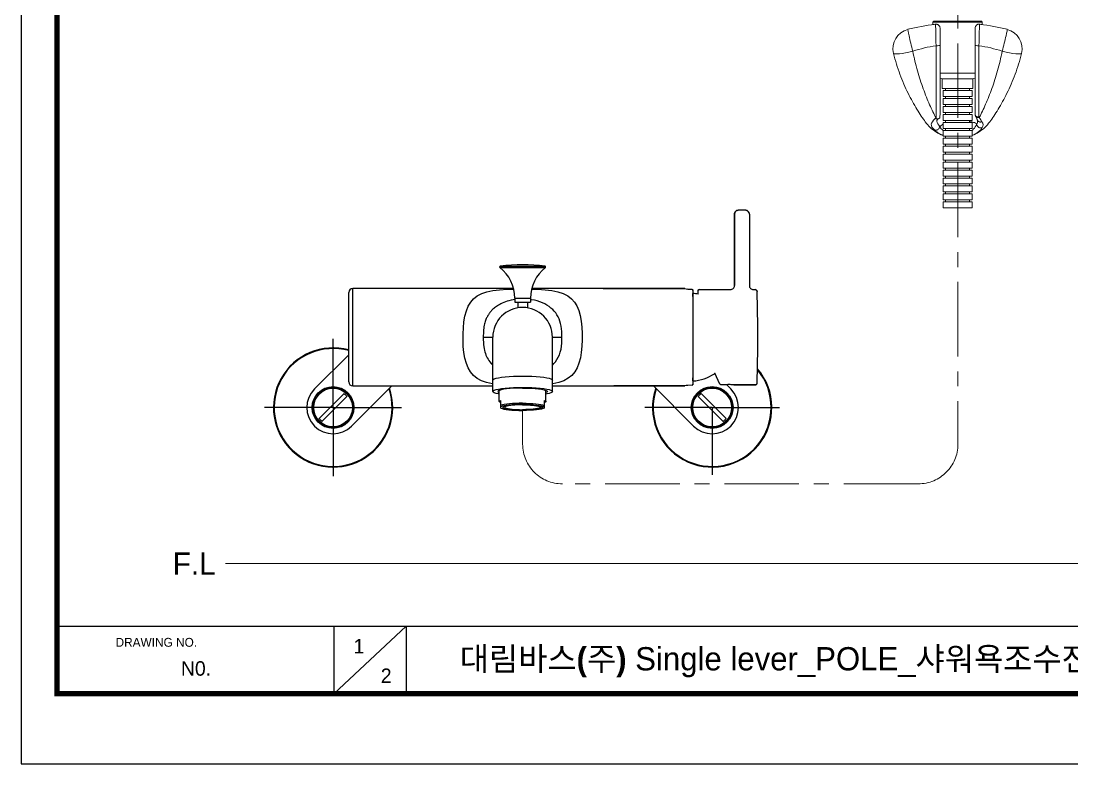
# Model space of a CAD drawing. Extents: x 0 to 1128, y 0 to 827.
# Drawn here: x 0 to 529, y 0 to 374 of the extents above; entities that cross this region are included whole.
import ezdxf

# ---------------------------------------------------------------- set-up
doc = ezdxf.new("R2010")
doc.units = 0
doc.header["$LTSCALE"] = 30
doc.header["$MEASUREMENT"] = 0
doc.linetypes.add('CENTER', pattern=[2, 1.25, -0.25, 0.25, -0.25])
doc.layers.get('0').update_dxf_attribs({"linetype": 'CONTINUOUS'})
for name, color, linetype in [('1', 7, 'CONTINUOUS'), ('DEF_LAYER_ASSEM_MEMBER', 7, 'CONTINUOUS'), ('DEF_LAYER_AXIS', 7, 'CONTINUOUS'), ('MEMBER', 7, 'CONTINUOUS')]:
    doc.layers.add(name, color=color, linetype=linetype)
doc.layers.add('치수선', color=7, linetype='CONTINUOUS', lineweight=20)
doc.styles.add('Daelim Dimension', font='')
doc.styles.get('Daelim Dimension').set_extended_font_data('나눔고딕')

msp = doc.modelspace()

# ---------------------------------------------------------------- linework, layer by layer
at = {"color": 7, "linetype": 'Continuous'}
for p, q in [((358.9, 240.74), (358.9, 276.65)), ((366.4, 276.65), (366.4, 240.74)), ((292.93, 239.24), (333.96, 239.24)), ((335.39, 238.97), (337.59, 238.78)), ((338.05, 238.28), (338.05, 236.09)), ((340.65, 237.94), (340.65, 238.24)), ((341.15, 238.74), (356.9, 238.74)), ((368.4, 238.74), (369.28, 238.74)), ((338.05, 235.24), (338.05, 236.74)), ((338.05, 234.74), (338.05, 229.74)), ((338.05, 199.74), (338.05, 194.74)), ((337.59, 190.7), (335.39, 190.5)), ((338.05, 192.74), (338.05, 194.24)), ((338.05, 193.39), (338.05, 191.19)), ((369.28, 190.74), (358.55, 190.74)), ((333.96, 190.24), (298.24, 190.24))]:
    msp.add_line(p, q, dxfattribs=at)
at = {"color": 5}
msp.add_line((18.14, 69.28), (926.74, 69.28), dxfattribs=at)
at = {"color": 5, "ltscale": 40}
for p, q in [((157.42, 69.28), (157.42, 35.27)), ((157.42, 69.28), (157.42, 35.27)), ((193.81, 69.28), (157.42, 35.27)), ((193.81, 69.28), (157.42, 35.27)), ((193.81, 69.28), (193.81, 35.27)), ((193.81, 69.28), (193.81, 35.27))]:
    msp.add_line(p, q, dxfattribs=at)
at = {"ltscale": 0.5}
msp.add_lwpolyline([(0, 0), (1128.4, 0), (1128.4, 826.8), (0, 826.8)], close=True, dxfattribs=at)
at = {"color": 5, "linetype": 'ByBlock', "lineweight": 200, "const_width": 2.6}
msp.add_lwpolyline([(18.14, 35.4), (1110.14, 35.4), (1110.14, 807.6), (18.14, 807.6)], close=True, dxfattribs=at)
at = {"color": 7, "linetype": 'Continuous'}
for centre, radius, start, end in [((362.65, 258.74), 20, 90, 95.5792), ((362.65, 258.74), 20, 84.4208, 90), ((336.05, 246.44), 7.5, 253.839, 265), ((356.9, 240.74), 2, 269.9993, 0.0001), ((368.4, 240.74), 2, 179.9999, 270.0007), ((336.68, 214.74), 22.04, 79.6481, 86.4605), ((-349.55, 214.74), 720.2, 0, 1.83263), ((-349.55, 214.74), 720.2, 358.16737, 0), ((336.68, 214.74), 22.04, 273.5395, 303.4074), ((336.05, 183.03), 7.5, 95, 106.161)]:
    msp.add_arc(centre, radius, start, end, dxfattribs=at)
for points, start_tangent, end_tangent in [([(358.9, 276.65), (358.96, 277.14), (359.13, 277.59), (359.41, 277.99), (359.79, 278.31), (360.22, 278.53), (360.7, 278.64)], (0.003594, 0.999994), (0.994907, 0.100799)), ([(364.59, 278.64), (365.07, 278.53), (365.51, 278.31), (365.88, 277.99), (366.16, 277.59), (366.34, 277.14), (366.4, 276.65)], (0.994907, -0.100799), (0.003594, -0.999994)), ([(337.59, 238.78), (337.77, 238.73), (337.91, 238.62), (338.01, 238.46), (338.05, 238.28)], (0.995083, -0.099046), (0.011942, -0.999929)), ([(340.65, 238.24), (340.68, 238.43), (340.79, 238.59), (340.95, 238.7), (341.15, 238.74)], (0.014069, 0.999901), (0.999901, 0.014069)), ([(369.28, 238.74), (369.58, 238.69), (369.85, 238.55), (370.08, 238.34), (370.22, 238.07), (370.28, 237.77)], (0.999976, -0.006961), (0.038936, -0.999242)), ([(338.05, 191.19), (338.01, 191.01), (337.91, 190.86), (337.77, 190.75), (337.59, 190.7)], (-0.011942, -0.999929), (-0.995083, -0.099046)), ([(370.28, 191.7), (370.22, 191.4), (370.08, 191.13), (369.85, 190.92), (369.58, 190.78), (369.28, 190.74)], (-0.038936, -0.999242), (-0.999976, -0.006961))]:
    msp.add_spline(points, degree=3, dxfattribs=dict(at, start_tangent=start_tangent, end_tangent=end_tangent))
msp.add_open_spline([(349.04, 196.72), (349.04, 196.68), (349.02, 196.58), (348.95, 196.44), (348.87, 196.37), (348.82, 196.34)], degree=3, knots=[0.0288437, 0.0288437, 0.0288437, 0.0288437, 0.1638787, 0.3277575, 0.4916362, 0.4916362, 0.4916362, 0.4916362], dxfattribs=at)
at = {"layer": '1', "color": 7, "linetype": 'Continuous', "lineweight": 18}
for p, q in [((459.13, 373.85), (458.66, 373.35)), ((458.66, 373.35), (458.75, 372.05)), ((458.66, 373.35), (471.13, 373.35)), ((459.13, 373.85), (471.13, 373.85)), ((471.13, 373.85), (483.13, 373.85)), ((471.13, 373.35), (483.59, 373.35)), ((483.59, 373.35), (483.13, 373.85)), ((483.5, 372.05), (483.59, 373.35)), ((462.33, 361.59), (462.33, 326.68)), ((479.93, 326.99), (479.93, 361.59)), ((463.38, 344.85), (463.38, 339.85)), ((478.88, 339.85), (478.88, 344.85)), ((463.38, 339.85), (471.13, 339.85)), ((463.83, 338.85), (463.83, 335.85)), ((463.83, 338.85), (471.13, 338.85)), ((465.13, 339.85), (465.13, 338.85)), ((471.13, 339.85), (478.88, 339.85)), ((471.13, 338.85), (478.43, 338.85)), ((477.13, 338.85), (477.13, 339.85)), ((478.43, 335.85), (478.43, 338.85)), ((463.83, 335.85), (471.13, 335.85)), ((463.83, 334.85), (463.83, 331.85)), ((463.83, 334.85), (471.13, 334.85)), ((465.13, 335.85), (465.13, 334.85)), ((471.13, 335.85), (478.43, 335.85)), ((471.13, 334.85), (478.43, 334.85)), ((477.13, 334.85), (477.13, 335.85)), ((478.43, 331.85), (478.43, 334.85)), ((463.83, 331.85), (471.13, 331.85)), ((463.83, 330.85), (463.83, 327.85)), ((463.83, 330.85), (471.13, 330.85)), ((463.83, 327.85), (471.13, 327.85)), ((465.13, 331.85), (465.13, 330.85)), ((465.13, 327.85), (465.13, 326.85)), ((471.13, 331.85), (478.43, 331.85)), ((471.13, 330.85), (478.43, 330.85)), ((471.13, 327.85), (478.43, 327.85)), ((477.13, 330.85), (477.13, 331.85)), ((477.13, 326.85), (477.13, 327.85)), ((478.43, 327.85), (478.43, 330.85)), ((463.83, 326.85), (463.83, 323.85)), ((463.83, 326.85), (471.13, 326.85)), ((463.83, 323.85), (471.13, 323.85)), ((463.83, 322.85), (463.83, 319.85)), ((463.83, 322.85), (471.13, 322.85)), ((465.13, 323.85), (465.13, 322.85)), ((471.13, 326.85), (478.43, 326.85)), ((471.13, 323.85), (478.43, 323.85)), ((471.13, 322.85), (478.43, 322.85)), ((477.13, 322.85), (477.13, 323.85)), ((478.43, 323.85), (478.43, 326.85)), ((478.43, 319.85), (478.43, 322.85)), ((463.83, 319.85), (471.13, 319.85)), ((463.83, 318.85), (463.83, 315.85)), ((463.83, 318.85), (471.13, 318.85)), ((465.13, 319.85), (465.13, 318.85)), ((471.13, 319.85), (478.43, 319.85)), ((471.13, 318.85), (478.43, 318.85)), ((477.13, 318.85), (477.13, 319.85)), ((478.43, 315.85), (478.43, 318.85)), ((463.83, 315.85), (471.13, 315.85)), ((463.83, 314.85), (463.83, 311.85)), ((463.83, 314.85), (471.13, 314.85)), ((465.13, 315.85), (465.13, 314.85)), ((471.13, 315.85), (478.43, 315.85)), ((471.13, 314.85), (478.43, 314.85)), ((477.13, 314.85), (477.13, 315.85)), ((478.43, 311.85), (478.43, 314.85)), ((463.83, 311.85), (471.13, 311.85)), ((463.83, 310.85), (463.83, 307.85)), ((463.83, 310.85), (471.13, 310.85)), ((463.83, 307.85), (471.13, 307.85)), ((463.83, 306.85), (463.83, 303.85)), ((463.83, 306.85), (471.13, 306.85)), ((465.13, 311.85), (465.13, 310.85)), ((465.13, 307.85), (465.13, 306.85)), ((471.13, 311.85), (478.43, 311.85)), ((471.13, 310.85), (478.43, 310.85)), ((471.13, 307.85), (478.43, 307.85)), ((471.13, 306.85), (478.43, 306.85)), ((477.13, 310.85), (477.13, 311.85)), ((477.13, 306.85), (477.13, 307.85)), ((478.43, 307.85), (478.43, 310.85)), ((478.43, 303.85), (478.43, 306.85)), ((463.83, 303.85), (471.13, 303.85)), ((463.83, 302.85), (463.83, 299.85)), ((463.83, 302.85), (471.13, 302.85)), ((465.13, 303.85), (465.13, 302.85)), ((471.13, 303.85), (478.43, 303.85)), ((471.13, 302.85), (478.43, 302.85)), ((477.13, 302.85), (477.13, 303.85)), ((478.43, 299.85), (478.43, 302.85)), ((463.83, 299.85), (471.13, 299.85)), ((463.83, 298.85), (463.83, 295.85)), ((463.83, 298.85), (471.13, 298.85)), ((465.13, 299.85), (465.13, 298.85)), ((471.13, 299.85), (478.43, 299.85)), ((471.13, 298.85), (478.43, 298.85)), ((477.13, 298.85), (477.13, 299.85)), ((478.43, 295.85), (478.43, 298.85)), ((463.83, 295.85), (471.13, 295.85)), ((463.83, 294.85), (463.83, 291.85)), ((463.83, 294.85), (471.13, 294.85)), ((463.83, 291.85), (471.13, 291.85)), ((463.83, 290.85), (463.83, 287.85)), ((463.83, 290.85), (471.13, 290.85)), ((465.13, 295.85), (465.13, 294.85)), ((465.13, 291.85), (465.13, 290.85)), ((471.13, 295.85), (478.43, 295.85)), ((471.13, 294.85), (478.43, 294.85)), ((471.13, 291.85), (478.43, 291.85)), ((471.13, 290.85), (478.43, 290.85)), ((477.13, 294.85), (477.13, 295.85)), ((477.13, 290.85), (477.13, 291.85)), ((478.43, 291.85), (478.43, 294.85)), ((478.43, 287.85), (478.43, 290.85)), ((463.83, 287.85), (471.13, 287.85)), ((463.83, 286.85), (463.83, 283.85)), ((463.83, 286.85), (471.13, 286.85)), ((465.13, 287.85), (465.13, 286.85)), ((471.13, 287.85), (478.43, 287.85)), ((471.13, 286.85), (478.43, 286.85)), ((477.13, 286.85), (477.13, 287.85)), ((478.43, 283.85), (478.43, 286.85)), ((463.83, 283.85), (471.13, 283.85)), ((463.83, 282.85), (463.83, 279.85)), ((463.83, 282.85), (471.13, 282.85)), ((465.13, 283.85), (465.13, 282.85)), ((471.13, 283.85), (478.43, 283.85)), ((471.13, 282.85), (478.43, 282.85)), ((477.13, 282.85), (477.13, 283.85)), ((478.43, 279.85), (478.43, 282.85)), ((463.83, 279.85), (471.13, 279.85)), ((471.13, 279.85), (478.43, 279.85))]:
    msp.add_line(p, q, dxfattribs=at)
at = {"layer": '1', "color": 7, "linetype": 'Continuous', "lineweight": 13}
for p, q in [((460.33, 325), (460.33, 361.43)), ((481.93, 361.43), (481.93, 325.6)), ((462.33, 347.65), (471.13, 347.65)), ((471.13, 347.65), (479.93, 347.65))]:
    msp.add_line(p, q, dxfattribs=at)
at = {"layer": '1', "color": 7, "linetype": 'Continuous', "lineweight": 18, "extrusion": (0, 0, -1)}
for centre, start, end in [((-448.63, 359.99), 346.0375, 75.5225), ((-493.63, 359.99), 104.4775, 193.9625)]:
    msp.add_arc(centre, 10, start, end, dxfattribs=at)
at = {"layer": '1', "color": 7, "linetype": 'Continuous', "lineweight": 18}
for centre, start, end in [((463.43, 347.85), 248.4851, 270), ((478.83, 347.85), 270, 291.5149)]:
    msp.add_arc(centre, 3, start, end, dxfattribs=at)
at = {"layer": '1', "color": 7, "linetype": 'Continuous', "lineweight": 13}
for centre, major_axis, ratio, start_param, end_param in [((448.63, 359.99), (2.5, -9.68), 0.032961, 3.141593, 4.839361), ((493.63, 359.99), (-2.5, -9.68), 0.032961, 1.443824, 3.141593), ((460.33, 361.59), (-2, 0), 0.076696, 1.570796, 3.141593), ((481.93, 361.59), (-2, 0), 0.076696, 0, 1.570796), ((448.63, 359.99), (9.7, 2.41), 0.126983, 3.141593, 4.680827), ((493.63, 359.99), (-9.7, 2.41), 0.126983, 1.602358, 3.141593), ((482.07, 326.86), (-1.83, -0.82), 0.760059, 6.274802, 7.5268)]:
    msp.add_ellipse(centre, major_axis=major_axis, ratio=ratio, start_param=start_param, end_param=end_param, dxfattribs=at)
at = {"layer": '1', "color": 7, "linetype": 'Continuous', "lineweight": 18}
for points, degree in [([(446.13, 369.68), (450.64, 370.84), (455.19, 371.68), (459.76, 372.2)], 3), ([(458.9, 372.1), (458.71, 372.08), (458.58, 372.06), (458.52, 372.05)], 3), ([(459.76, 372.2), (459.19, 372.14), (458.9, 372.11), (458.89, 372.11)], 3), ([(459.61, 372.19), (459.75, 372.2), (459.92, 372.22), (460.11, 372.24)], 3), ([(460.6, 372.19), (460.2, 372.27), (459.76, 372.19)], 2), ([(462.32, 370.42), (462.32, 370.36), (462.33, 370.3), (462.33, 370.25)], 3), ([(479.93, 370.25), (479.93, 370.3), (479.93, 370.36), (479.93, 370.42)], 3), ([(482.49, 372.19), (482.04, 372.26), (481.65, 372.19)], 2), ([(482.15, 372.24), (482.34, 372.22), (482.5, 372.2), (482.65, 372.19)], 3), ([(482.49, 372.2), (487.09, 371.68), (491.64, 370.84), (496.13, 369.68)], 3), ([(483.37, 372.11), (483.36, 372.11), (483.06, 372.14), (482.49, 372.2)], 3), ([(483.48, 372.09), (483.48, 372.09), (483.42, 372.09), (483.32, 372.11)], 3), ([(459.89, 324.77), (460.06, 324.72), (460.22, 324.68), (460.38, 324.64)], 3), ([(462.23, 325.52), (462.2, 325.4), (462.18, 325.29), (462.15, 325.17)], 3), ([(462.33, 326.68), (462.33, 326.27), (462.28, 325.88), (462.23, 325.52)], 3), ([(480.03, 326.48), (480.23, 326.05)], 1), ([(463.82, 321.91), (463.2, 321.59), (462.68, 321.19), (462.28, 320.65)], 3), ([(465.15, 315.77), (465.09, 315.79), (465.02, 315.81), (464.96, 315.83)], 3), ([(477.26, 315.82), (477.21, 315.8), (477.15, 315.78), (477.1, 315.76)], 3)]:
    msp.add_open_spline(points, degree=degree, dxfattribs=at)
for points, knots in [([(458.91, 372.1), (458.91, 372.1), (458.92, 372.1), (458.95, 372.11), (459.01, 372.11), (459.08, 372.11), (459.13, 372.11), (459.14, 372.11)], [0, 0, 0, 0, 0.117287, 0.217707, 0.437799, 0.865839, 1, 1, 1, 1]), ([(460.11, 372.24), (460.11, 372.24), (460.12, 372.24), (460.36, 372.27), (460.6, 372.25), (461.04, 372.14), (461.25, 372.04), (461.54, 371.85), (461.65, 371.76), (461.74, 371.67)], [0, 0, 0, 0, 0.007507, 0.007507, 0.408699, 0.408699, 0.781214, 0.781214, 1, 1, 1, 1]), ([(460.11, 372.19), (460.11, 372.19), (460.12, 372.19), (460.29, 372.22), (460.47, 372.22), (460.86, 372.16), (461.08, 372.09), (461.47, 371.89), (461.65, 371.76), (461.94, 371.44), (462.07, 371.25), (462.24, 370.85), (462.3, 370.64), (462.32, 370.42)], [0, 0, 0, 0, 0.004771, 0.004771, 0.168449, 0.168449, 0.381096, 0.381096, 0.589432, 0.589432, 0.794609, 0.794609, 1, 1, 1, 1]), ([(462.33, 370.25), (462.33, 370.17), (462.33, 369.16), (462.33, 365.94), (462.33, 363.75), (462.33, 361.59)], [0, 0, 0, 0, 0.5, 0.5, 1, 1, 1, 1]), ([(479.93, 370.42), (479.95, 370.64), (480.01, 370.85), (480.19, 371.25), (480.31, 371.44), (480.61, 371.76), (480.79, 371.89), (481.18, 372.09), (481.39, 372.16), (481.79, 372.22), (481.96, 372.22), (482.14, 372.19), (482.14, 372.19), (482.15, 372.19)], [0, 0, 0, 0, 0.205391, 0.205391, 0.410568, 0.410568, 0.618904, 0.618904, 0.831551, 0.831551, 0.995229, 0.995229, 1, 1, 1, 1]), ([(479.93, 361.59), (479.93, 363.75), (479.93, 365.94), (479.93, 369.16), (479.93, 370.17), (479.93, 370.25)], [0, 0, 0, 0, 0.5, 0.5, 1, 1, 1, 1]), ([(480.51, 371.67), (480.61, 371.76), (480.71, 371.85), (481, 372.04), (481.21, 372.14), (481.65, 372.25), (481.9, 372.27), (482.14, 372.24), (482.14, 372.24), (482.15, 372.24)], [0, 0, 0, 0, 0.218786, 0.218786, 0.591301, 0.591301, 0.992493, 0.992493, 1, 1, 1, 1]), ([(483.1, 372.11), (483.14, 372.12), (483.21, 372.11), (483.29, 372.11), (483.33, 372.1), (483.34, 372.1), (483.35, 372.1), (483.35, 372.1)], [0, 0, 0, 0, 0.469812, 0.772051, 0.873112, 0.946142, 1, 1, 1, 1]), ([(454.92, 323.14), (453.64, 324.91), (452.19, 327.03), (449.22, 331.89), (447.69, 334.61), (444.8, 340.49), (443.4, 343.71), (440.92, 350.41), (439.83, 353.91), (438.92, 357.58)], [0, 0, 0, 0, 0.25, 0.25, 0.5, 0.5, 0.75, 0.75, 1, 1, 1, 1]), ([(503.33, 357.58), (502.42, 353.91), (501.33, 350.41), (498.85, 343.71), (497.45, 340.49), (494.56, 334.61), (493.04, 331.89), (490.06, 327.03), (488.62, 324.91), (487.34, 323.14)], [0, 0, 0, 0, 0.25, 0.25, 0.5, 0.5, 0.75, 0.75, 1, 1, 1, 1]), ([(463.33, 344.85), (463.33, 344.85), (463.33, 344.85), (463.33, 344.85), (464.17, 344.85), (467.06, 344.85), (469.08, 344.85), (471.13, 344.85)], [0, 0, 0, 0, 0.000824, 0.000824, 0.500412, 0.500412, 1, 1, 1, 1]), ([(471.13, 344.85), (473.17, 344.85), (475.2, 344.85), (478.09, 344.85), (478.93, 344.85), (478.93, 344.85), (478.93, 344.85), (478.93, 344.85)], [0, 0, 0, 0, 0.49959, 0.49959, 0.999181, 0.999181, 1, 1, 1, 1]), ([(463.84, 316.23), (462.7, 316.68), (461.47, 317.28), (458.33, 319.31), (456.42, 321.05), (454.92, 323.14)], [0, 0, 0, 0, 0.384067, 0.384067, 1, 1, 1, 1]), ([(460.38, 324.64), (460.37, 324.75), (460.35, 324.86), (460.33, 324.98), (460.33, 324.99), (460.33, 325)], [0, 0, 0, 0, 0.900036, 0.900036, 1, 1, 1, 1]), ([(462.15, 325.17), (462.05, 325.03), (461.93, 324.9), (461.63, 324.72), (461.45, 324.65), (461.06, 324.58), (460.85, 324.57), (460.55, 324.6), (460.47, 324.62), (460.38, 324.64)], [0, 0, 0, 0, 0.290833, 0.290833, 0.580688, 0.580688, 0.885685, 0.885685, 1, 1, 1, 1]), ([(460.72, 323.69), (460.72, 323.69), (460.72, 323.7), (460.73, 323.74), (460.8, 323.94), (460.96, 324.24), (461.12, 324.48), (461.2, 324.6)], [0, 0, 0, 0, 0.070781, 0.337198, 0.585459, 0.817998, 1, 1, 1, 1]), ([(480.72, 321.88), (480.41, 322.46), (479.9, 322.69), (478.65, 323.04), (477.95, 323.16), (477.16, 323.24)], [0, 0, 0, 0, 0.533403, 0.533403, 1, 1, 1, 1]), ([(487.34, 323.14), (485.84, 321.06), (483.92, 319.31), (480.78, 317.27), (479.56, 316.68), (478.42, 316.23)], [0, 0, 0, 0, 0.616324, 0.616324, 1, 1, 1, 1]), ([(479.93, 326.99), (479.93, 326.81), (479.96, 326.64), (480.11, 326.33), (480.22, 326.18), (480.5, 325.93), (480.66, 325.83), (481.04, 325.67), (481.25, 325.62), (481.61, 325.59), (481.76, 325.59), (481.92, 325.6), (481.92, 325.6), (481.93, 325.6)], [0, 0, 0, 0, 0.212222, 0.212222, 0.424374, 0.424374, 0.637608, 0.637608, 0.852942, 0.852942, 0.994498, 0.994498, 1, 1, 1, 1]), ([(480.23, 326.09), (480.27, 326.01), (480.44, 325.6), (480.7, 325.02), (480.91, 324.48), (480.98, 324.27), (480.99, 324.22)], [0, 0, 0, 0, 0.103224, 0.524644, 0.869823, 1, 1, 1, 1]), ([(481, 324.22), (481.05, 324.05), (481.13, 323.88), (481.36, 323.57), (481.51, 323.43), (481.86, 323.21), (482.06, 323.13), (482.48, 323.04), (482.7, 323.02), (483.06, 323.05), (483.19, 323.08), (483.34, 323.12), (483.35, 323.12), (483.36, 323.13)], [0, 0, 0, 0, 0.202242, 0.202242, 0.419427, 0.419427, 0.636714, 0.636714, 0.854125, 0.854125, 0.98775, 0.98775, 1, 1, 1, 1]), ([(481.06, 324.01), (481.1, 323.94), (481.19, 323.76), (481.23, 323.59), (481.23, 323.55), (481.23, 323.54), (481.23, 323.54)], [0, 0, 0, 0, 0.197918, 0.592862, 0.998647, 1, 1, 1, 1]), ([(462.23, 320.55), (462.17, 320.35), (462.08, 320.15), (461.83, 319.78), (461.68, 319.61), (461.34, 319.31), (461.15, 319.19), (460.76, 319.01), (460.55, 318.95), (460.14, 318.9), (459.94, 318.91), (459.72, 318.96), (459.69, 318.96), (459.65, 318.98), (459.64, 318.98), (459.64, 318.98)], [0, 0, 0, 0, 0.191438, 0.191438, 0.38287, 0.38287, 0.574422, 0.574422, 0.766339, 0.766339, 0.958624, 0.958624, 0.992339, 0.992339, 1, 1, 1, 1]), ([(462.28, 320.65), (462.27, 320.63), (462.26, 320.61), (462.24, 320.57), (462.24, 320.56), (462.23, 320.55)], [0, 0, 0, 0, 0.674483, 0.674483, 1, 1, 1, 1]), ([(480.74, 321.82), (480.74, 321.83), (480.74, 321.85), (480.73, 321.87), (480.72, 321.88), (480.72, 321.88)], [0, 0, 0, 0, 0.53512, 0.53512, 1, 1, 1, 1]), ([(480.74, 321.82), (480.78, 321.61), (480.85, 321.41), (481.07, 321.03), (481.21, 320.85), (481.53, 320.55), (481.72, 320.42), (482.12, 320.22), (482.34, 320.15), (482.77, 320.09), (482.99, 320.09), (483.31, 320.14), (483.41, 320.17), (483.52, 320.21), (483.53, 320.21), (483.55, 320.22)], [0, 0, 0, 0, 0.179587, 0.179587, 0.359174, 0.359174, 0.538771, 0.538771, 0.718454, 0.718454, 0.898245, 0.898245, 0.990374, 0.990374, 1, 1, 1, 1])]:
    msp.add_open_spline(points, degree=3, knots=knots, dxfattribs=at)
at = {"layer": '1', "color": 7, "linetype": 'Continuous', "lineweight": 13}
for points in [[(460.11, 372.19), (459.98, 372.21), (459.86, 372.22), (459.76, 372.2)], [(482.49, 372.2), (482.39, 372.22), (482.27, 372.21), (482.15, 372.19)], [(460.33, 361.43), (456.39, 360.84), (452.46, 359.92), (448.63, 358.69)], [(493.63, 358.69), (489.79, 359.92), (485.89, 360.84), (481.93, 361.43)], [(480.72, 321.88), (481.06, 322.47), (481.23, 323.01), (481.23, 323.56)], [(481.93, 325.6), (481.98, 325.49), (482.02, 325.39), (482.07, 325.28)], [(482.07, 325.28), (482.58, 324.44), (483.04, 323.75), (483.36, 323.13)], [(483.36, 323.13), (484.12, 322.08), (484.25, 321.28), (483.55, 320.22)], [(462.23, 320.55), (462.66, 319.95), (463.18, 319.34), (463.86, 318.79)]]:
    msp.add_open_spline(points, degree=3, dxfattribs=at)
for points, knots in [([(460.33, 361.43), (460.26, 364.03), (460.21, 366.66), (460.13, 370.62), (460.11, 371.93), (460.11, 372.19)], [0, 0, 0, 0, 0.5, 0.5, 1, 1, 1, 1]), ([(482.15, 372.19), (482.15, 371.93), (482.12, 370.62), (482.05, 366.66), (481.99, 364.03), (481.93, 361.43)], [0, 0, 0, 0, 0.5, 0.5, 1, 1, 1, 1]), ([(448.63, 358.69), (449.31, 355.28), (450.1, 352), (451.86, 345.69), (452.85, 342.63), (454.92, 336.89), (456, 334.23), (458.18, 329.29), (459.29, 327.01), (460.33, 325)], [0, 0, 0, 0, 0.25, 0.25, 0.5, 0.5, 0.75, 0.75, 1, 1, 1, 1]), ([(482.07, 325.28), (483.1, 327.28), (484.2, 329.56), (486.35, 334.47), (487.41, 337.11), (489.46, 342.8), (490.43, 345.83), (492.17, 352.08), (492.95, 355.32), (493.63, 358.69)], [0, 0, 0, 0, 0.25, 0.25, 0.5, 0.5, 0.75, 0.75, 1, 1, 1, 1]), ([(459.64, 318.98), (458.41, 320.06), (457.8, 321.04), (457.99, 322.74), (458.78, 323.55), (459.89, 324.77)], [0, 0, 0, 0, 0.5, 0.5, 1, 1, 1, 1]), ([(460.73, 323.7), (460.72, 323.62), (460.73, 323.54), (460.82, 322.59), (461.37, 321.65), (462.28, 320.65)], [0, 0, 0, 0, 0.082026, 0.082026, 1, 1, 1, 1]), ([(463.81, 316.37), (463.14, 316.58), (462.53, 316.86), (461, 317.73), (460.23, 318.36), (459.64, 318.98)], [0, 0, 0, 0, 0.358827, 0.358827, 1, 1, 1, 1]), ([(483.55, 320.22), (483.13, 319.44), (482.33, 318.57), (480.44, 317.23), (479.52, 316.71), (478.43, 316.37)], [0, 0, 0, 0, 0.597437, 0.597437, 1, 1, 1, 1]), ([(478.45, 318.83), (478.67, 319.01), (478.86, 319.2), (479.83, 320.18), (480.4, 321.02), (480.74, 321.82)], [0, 0, 0, 0, 0.191134, 0.191134, 1, 1, 1, 1])]:
    msp.add_open_spline(points, degree=3, knots=knots, dxfattribs=at)
at = {"layer": 'DEF_LAYER_ASSEM_MEMBER', "color": 7, "linetype": 'Continuous'}
for p, q in [((358.9, 276.65), (358.9, 240.74)), ((366.4, 276.65), (366.4, 240.74)), ((247.66, 239.24), (166.85, 239.24)), ((333.96, 239.24), (257.03, 239.24)), ((337.59, 238.78), (335.39, 238.97)), ((338.05, 238.28), (338.05, 191.19)), ((340.65, 236.35), (340.65, 238.24)), ((341.15, 238.74), (356.9, 238.74)), ((368.4, 238.74), (369.28, 238.74)), ((164.85, 192.24), (164.85, 237.24)), ((248.35, 234.33), (248.35, 232.44)), ((256.35, 234.33), (256.35, 232.44)), ((248.35, 232.44), (256.34, 232.44)), ((237.35, 187.44), (237.35, 214.74)), ((267.35, 187.44), (267.35, 214.74)), ((164.85, 205.9), (147.66, 188.71)), ((351.62, 191.2), (349.04, 196.73)), ((337.59, 190.7), (335.39, 190.5)), ((352.08, 190.91), (355.65, 190.91)), ((354.84, 190.91), (357.03, 188.71)), ((358.55, 190.74), (358.44, 190.75)), ((358.55, 190.74), (369.28, 190.74)), ((150, 173.8), (162.57, 186.37)), ((186.51, 190.24), (166.32, 170.05)), ((166.85, 190.24), (237.35, 190.24)), ((240.6, 182.39), (240.6, 188.02)), ((264.1, 182.39), (264.1, 188.02)), ((267.35, 190.24), (333.96, 190.24)), ((318.18, 190.24), (338.37, 170.05)), ((354.69, 173.8), (342.12, 186.37)), ((151.41, 172.39), (163.98, 184.96)), ((241.4, 179.06), (241.4, 182.97)), ((243.35, 179.51), (243.35, 180.01)), ((261.35, 179.51), (261.35, 180.01)), ((263.3, 179.06), (263.3, 182.97)), ((353.28, 172.39), (340.71, 184.96))]:
    msp.add_line(p, q, dxfattribs=at)
at = {"layer": 'DEF_LAYER_ASSEM_MEMBER', "color": 9, "linetype": 'Continuous'}
for p, q in [((240.9, 249.9), (263.79, 249.9)), ((241.04, 250.43), (263.65, 250.43)), ((166.85, 190.24), (166.85, 239.24)), ((248.35, 234.33), (256.35, 234.33)), ((232.54, 214.74), (233.12, 214.74)), ((267.35, 214.74), (268.9, 214.74)), ((270.26, 214.74), (272.15, 214.74))]:
    msp.add_line(p, q, dxfattribs=at)
at = {"layer": 'DEF_LAYER_ASSEM_MEMBER', "color": 1, "linetype": 'CENTER', "lineweight": 5}
for p, q in [((252.35, 177.87), (252.35, 160.98)), ((451.35, 140.98), (272.35, 140.98))]:
    msp.add_line(p, q, dxfattribs=at)
at = {"layer": 'DEF_LAYER_ASSEM_MEMBER', "color": 9, "linetype": 'Continuous'}
for points in [[(237.35, 191.29), (237.14, 191.31), (234.16, 191.97), (231.59, 192.87), (229.42, 194.05), (227.61, 195.51), (226.14, 197.25), (224.96, 199.26), (224.03, 201.59), (223.32, 204.21), (222.83, 207.06), (222.51, 210.09), (222.36, 213.23), (222.37, 216.39), (222.52, 219.52), (222.84, 222.54), (223.35, 225.38), (224.07, 227.99), (225.01, 230.31), (226.21, 232.32), (227.7, 234.05), (229.55, 235.5), (231.77, 236.67), (234.38, 237.56), (237.39, 238.2), (240.79, 238.62), (244.5, 238.86), (247.73, 238.96)], [(256.96, 238.96), (260.03, 238.87), (263.68, 238.64), (267.04, 238.24), (270.09, 237.62), (272.79, 236.73), (275.08, 235.55), (276.92, 234.11), (278.39, 232.45)], [(248.35, 233.73), (247.63, 233.61), (246.54, 233.4), (245.48, 233.14), (244.57, 232.87), (243.69, 232.58), (242.88, 232.27), (242.1, 231.94), (241.44, 231.62), (240.8, 231.28), (240.23, 230.96), (239.67, 230.62), (239.16, 230.27), (238.66, 229.91), (238.23, 229.57), (237.8, 229.21), (237.43, 228.87), (237.07, 228.52), (236.75, 228.19), (236.44, 227.85), (236.14, 227.49), (235.85, 227.12), (235.67, 226.88), (235.49, 226.64), (235.31, 226.37), (235.13, 226.09), (234.87, 225.66), (234.62, 225.21), (234.43, 224.84), (234.25, 224.47), (234.07, 224.09), (233.91, 223.71), (233.71, 223.18), (233.53, 222.64), (233.35, 222.05), (233.19, 221.45), (233.03, 220.75), (232.9, 220.05), (232.78, 219.27), (232.7, 218.49), (232.62, 217.57), (232.58, 216.66), (232.55, 215.69), (232.54, 214.74)], [(272.15, 214.74), (272.13, 216.17), (272.06, 217.65), (271.94, 219), (271.73, 220.38), (271.45, 221.64), (271.08, 222.89), (270.66, 223.99), (270.15, 225.06), (269.61, 226.02), (268.98, 226.94), (268.27, 227.82), (267.49, 228.66), (266.61, 229.45), (265.66, 230.18), (264.59, 230.88), (263.46, 231.52), (262.28, 232.07), (261.04, 232.56), (259.71, 233), (258.33, 233.36), (256.89, 233.64), (256.35, 233.72)], [(278.39, 232.45), (279.59, 230.48), (280.58, 228.13), (281.28, 225.65), (281.8, 222.84), (282.14, 219.85), (282.32, 216.66), (282.33, 213.36), (282.19, 210.18), (281.87, 207.11), (281.39, 204.31), (280.7, 201.72), (279.76, 199.32), (278.56, 197.27), (277.11, 195.54), (275.31, 194.08), (273.11, 192.88), (270.49, 191.96), (267.51, 191.31), (267.35, 191.29)], [(232.54, 214.74), (232.56, 213.49), (232.6, 212.22), (232.68, 211.12), (232.81, 209.99), (232.97, 209.06), (233.16, 208.14), (233.38, 207.32), (233.64, 206.51), (233.9, 205.79), (234.2, 205.09), (234.56, 204.36), (234.96, 203.66), (235.4, 202.97), (235.87, 202.31), (236.48, 201.58), (237.13, 200.89), (237.35, 200.69)], [(233.12, 214.74), (233.93, 214.74), (237.35, 214.74)], [(267.35, 200.69), (268.1, 201.46), (268.91, 202.44), (269.63, 203.49), (270.27, 204.63), (270.81, 205.84), (271.29, 207.24), (271.65, 208.68), (271.9, 210.19), (272.05, 211.69), (272.13, 213.23), (272.15, 214.74)], [(268.9, 214.74), (269.24, 214.74), (270.26, 214.74)], [(237.35, 193.16), (237.53, 193.49), (238.08, 193.8), (238.98, 194.1), (240.21, 194.37), (241.74, 194.62), (243.53, 194.83), (245.54, 195), (247.71, 195.12), (250, 195.2), (252.35, 195.22)], [(252.35, 195.22), (254.69, 195.2), (256.98, 195.12), (259.16, 195), (261.16, 194.83), (262.95, 194.62), (264.48, 194.37), (265.71, 194.1), (266.61, 193.8), (267.16, 193.49), (267.35, 193.16)]]:
    msp.add_lwpolyline(points, dxfattribs=at)
at = {"layer": 'DEF_LAYER_ASSEM_MEMBER', "color": 7, "linetype": 'Continuous'}
for points in [[(351.62, 191.2), (351.7, 191.08), (351.81, 190.99), (351.94, 190.93), (352.08, 190.91)], [(358.44, 190.75), (358.3, 190.76), (358.12, 190.78), (357.89, 190.81), (357.6, 190.83), (357.25, 190.86), (356.82, 190.88), (356.28, 190.9), (355.65, 190.91)], [(162.57, 186.37), (162.81, 186.15), (163.06, 185.92), (163.3, 185.69)], [(163.3, 185.69), (163.53, 185.45), (163.76, 185.2), (163.98, 184.96)], [(237.35, 187.44), (237.53, 187.76), (238.08, 188.07), (238.98, 188.37), (240.21, 188.65), (241.74, 188.89), (243.53, 189.1), (245.54, 189.27), (247.71, 189.39), (250, 189.47), (252.35, 189.5)], [(240.6, 186.17), (240.21, 186.23), (238.98, 186.5), (238.08, 186.8), (237.53, 187.12), (237.35, 187.44)], [(252.35, 189.15), (250.17, 189.13), (248.07, 189.05), (246.1, 188.92), (244.31, 188.75), (242.77, 188.54), (241.52, 188.3), (240.6, 188.02), (240.04, 187.74), (239.85, 187.44)], [(239.85, 187.44), (240.04, 187.14), (240.6, 186.85)], [(240.6, 187.83), (240.6, 187.85), (240.6, 187.87), (240.6, 187.88), (240.6, 187.9), (240.61, 187.91), (240.62, 187.93), (240.62, 187.95), (240.63, 187.96), (240.64, 187.98), (240.65, 187.99), (240.66, 188.01), (240.68, 188.03), (240.69, 188.04), (240.71, 188.06)], [(252.35, 189.5), (254.69, 189.47), (256.98, 189.39), (259.16, 189.27), (261.16, 189.1), (262.95, 188.89), (264.48, 188.65), (265.71, 188.37), (266.61, 188.07), (267.16, 187.76), (267.35, 187.44)], [(252.35, 189.15), (254.52, 189.13), (256.62, 189.05), (258.6, 188.92), (260.38, 188.75), (261.92, 188.54), (263.17, 188.3), (264.09, 188.02), (264.66, 187.74), (264.85, 187.44)], [(263.98, 188.06), (264, 188.04), (264.01, 188.03), (264.03, 188.01), (264.04, 187.99), (264.05, 187.98), (264.06, 187.96), (264.07, 187.95), (264.07, 187.93), (264.08, 187.91), (264.09, 187.9), (264.09, 187.88), (264.09, 187.87), (264.09, 187.85), (264.1, 187.83)], [(267.35, 187.44), (267.16, 187.12), (266.61, 186.8), (265.71, 186.5), (264.48, 186.23), (264.1, 186.17)], [(264.85, 187.44), (264.66, 187.14), (264.1, 186.85)], [(340.71, 184.96), (340.93, 185.2), (341.16, 185.45), (341.4, 185.69)], [(341.4, 185.69), (341.63, 185.92), (341.88, 186.15), (342.12, 186.37)], [(240.6, 182.39), (240.69, 182.59), (240.95, 182.78), (241.4, 182.97)], [(241.4, 181.8), (240.95, 181.99), (240.69, 182.19), (240.6, 182.39)], [(252.35, 181.52), (250.59, 181.5), (248.87, 181.45), (247.24, 181.36), (245.71, 181.24), (244.34, 181.09), (243.14, 180.91), (242.15, 180.71), (241.4, 180.49)], [(252.35, 180.96), (250.47, 180.94), (248.65, 180.87), (246.93, 180.77), (245.36, 180.62), (243.99, 180.45), (242.85, 180.24), (241.98, 180.01), (241.4, 179.77)], [(252.35, 180.79), (251.14, 180.78), (249.95, 180.75), (248.8, 180.7), (247.7, 180.63), (246.66, 180.54), (245.71, 180.44), (244.86, 180.32), (244.12, 180.19), (243.49, 180.05), (243, 179.9), (242.64, 179.74), (242.42, 179.58), (242.35, 179.41)], [(252.35, 180.75), (251.54, 180.74), (250.74, 180.73), (249.95, 180.7), (249.18, 180.67), (248.44, 180.63), (247.73, 180.57), (247.06, 180.51), (246.42, 180.44), (245.84, 180.37), (245.31, 180.28), (244.83, 180.19), (244.42, 180.1), (244.07, 180), (243.79, 179.9), (243.57, 179.79), (243.43, 179.68), (243.35, 179.57), (243.35, 179.51)], [(252.35, 181.52), (254.1, 181.5), (255.82, 181.45), (257.45, 181.36), (258.98, 181.24), (260.35, 181.09), (261.55, 180.91), (262.54, 180.71), (263.3, 180.49)], [(252.35, 180.96), (254.22, 180.94), (256.04, 180.87), (257.76, 180.77), (259.33, 180.62), (260.7, 180.45), (261.84, 180.24), (262.71, 180.01), (263.3, 179.77)], [(252.35, 180.79), (253.55, 180.78), (254.74, 180.75), (255.89, 180.7), (256.99, 180.63), (258.03, 180.54), (258.98, 180.44), (259.83, 180.32), (260.58, 180.19), (261.2, 180.05), (261.7, 179.9), (262.05, 179.74), (262.27, 179.58), (262.35, 179.41)], [(252.35, 180.75), (253.15, 180.74), (253.95, 180.73), (254.74, 180.7), (255.51, 180.67), (256.25, 180.63), (256.96, 180.57), (257.64, 180.51), (258.27, 180.44), (258.85, 180.37), (259.38, 180.28), (259.86, 180.19), (260.27, 180.1), (260.62, 180), (260.9, 179.9), (261.12, 179.79), (261.26, 179.68), (261.34, 179.57), (261.35, 179.51)], [(263.3, 182.97), (263.74, 182.78), (264.01, 182.59), (264.1, 182.39)], [(264.1, 182.39), (264.01, 182.19), (263.74, 181.99), (263.3, 181.8)], [(241.4, 179.06), (241.98, 178.82), (242.85, 178.59), (243.99, 178.38), (245.36, 178.21), (246.93, 178.06), (248.65, 177.96), (250.47, 177.89), (252.35, 177.87)], [(242.35, 179.41), (242.42, 179.25), (242.64, 179.09), (243, 178.93), (243.49, 178.78), (244.12, 178.64), (244.86, 178.51), (245.71, 178.39), (246.66, 178.29), (247.7, 178.2), (248.8, 178.13), (249.95, 178.08), (251.14, 178.05), (252.35, 178.04)], [(243.35, 179.51), (243.35, 179.46), (243.43, 179.35), (243.57, 179.24), (243.79, 179.13), (244.07, 179.03), (244.42, 178.93), (244.83, 178.83), (245.31, 178.74), (245.84, 178.66), (246.42, 178.58), (247.06, 178.52), (247.73, 178.45), (248.44, 178.4), (249.18, 178.36), (249.95, 178.32), (250.74, 178.3), (251.54, 178.28), (252.35, 178.28)], [(261.35, 179.51), (261.34, 179.46), (261.26, 179.35), (261.12, 179.24), (260.9, 179.13), (260.62, 179.03), (260.27, 178.93), (259.86, 178.83), (259.38, 178.74), (258.85, 178.66), (258.27, 178.58), (257.64, 178.52), (256.96, 178.45), (256.25, 178.4), (255.51, 178.36), (254.74, 178.32), (253.95, 178.3), (253.15, 178.28), (252.35, 178.28)], [(262.35, 179.41), (262.27, 179.25), (262.05, 179.09), (261.7, 178.93), (261.2, 178.78), (260.58, 178.64), (259.83, 178.51), (258.98, 178.39), (258.03, 178.29), (256.99, 178.2), (255.89, 178.13), (254.74, 178.08), (253.55, 178.05), (252.35, 178.04)], [(263.3, 179.06), (262.71, 178.82), (261.84, 178.59), (260.7, 178.38), (259.33, 178.21), (257.76, 178.06), (256.04, 177.96), (254.22, 177.89), (252.35, 177.87)], [(150.68, 173.08), (150.45, 173.31), (150.22, 173.56), (150, 173.8)], [(151.41, 172.39), (151.17, 172.61), (150.92, 172.84), (150.68, 173.08)], [(354.01, 173.08), (353.77, 172.84), (353.52, 172.61), (353.28, 172.39)], [(354.69, 173.8), (354.47, 173.56), (354.24, 173.31), (354.01, 173.08)]]:
    msp.add_lwpolyline(points, dxfattribs=at)
at = {"layer": 'DEF_LAYER_ASSEM_MEMBER', "color": 2, "linetype": 'Continuous'}
for points in [[(240.85, 187.87), (240.86, 187.92), (240.89, 187.97), (240.93, 188.02), (240.98, 188.08), (241.04, 188.12), (241.12, 188.18)], [(240.85, 187.8), (240.85, 187.81), (240.85, 187.82), (240.85, 187.83), (240.85, 187.84), (240.85, 187.85), (240.85, 187.87)], [(263.57, 188.18), (263.64, 188.13), (263.71, 188.08), (263.76, 188.03), (263.8, 187.97), (263.83, 187.92), (263.84, 187.87)], [(263.84, 187.87), (263.84, 187.86), (263.84, 187.85), (263.85, 187.84), (263.85, 187.83), (263.84, 187.82), (263.84, 187.8)]]:
    msp.add_lwpolyline(points, dxfattribs=at)
at = {"layer": 'DEF_LAYER_ASSEM_MEMBER', "color": 7, "linetype": 'Continuous'}
for centre, radius in [((156.99, 179.38), 10.5), ((156.99, 179.38), 10), ((156.99, 179.38), 9.75), ((347.7, 179.38), 10.5), ((347.7, 179.38), 10), ((347.7, 179.38), 9.75)]:
    msp.add_circle(centre, radius, dxfattribs=at)
for centre, radius, start, end in [((360.9, 276.65), 2, 95.5792, 180), ((362.65, 258.74), 20, 84.4208, 95.5792), ((364.4, 276.65), 2, 0, 84.4208), ((241.08, 250.14), 0.3, 98.1228, 231.1323), ((228.35, 234.33), 20, 0, 51.1323), ((252.35, 171.24), 80, 81.8772, 98.1228), ((276.35, 234.33), 20, 128.8677, 180), ((263.61, 250.14), 0.3, 308.8677, 81.8772), ((166.85, 237.24), 2, 90, 180), ((336.05, 246.44), 7.5, 253.839, 265), ((337.55, 238.28), 0.5, 0, 85), ((341.15, 238.24), 0.5, 90, 180), ((356.9, 240.74), 2, 269.9994, 0.0002), ((368.4, 240.74), 2, 179.9998, 270.0006), ((369.28, 237.74), 1, 1.8326, 90), ((336.68, 214.74), 22.04, 79.6481, 86.4605), ((-349.55, 214.74), 720.2, 358.16737, 1.83263), ((252.35, 214.74), 15, 0, 180), ((156.99, 179.38), 30, 74.7955, 18.8353), ((347.7, 179.38), 30, 161.1648, 40.5919), ((336.68, 214.74), 22.04, 273.5395, 303.4074), ((348.55, 196.75), 0.5, 303.4074, 356.6496), ((166.85, 192.24), 2, 180, 270), ((336.05, 183.03), 7.5, 95, 106.161), ((337.55, 191.19), 0.5, 275, 0), ((369.28, 191.74), 1, 270, 358.1674), ((156.99, 179.38), 13.2, 135, 315), ((347.7, 179.38), 13.2, 225, 45)]:
    msp.add_arc(centre, radius, start, end, dxfattribs=at)
at = {"layer": 'DEF_LAYER_ASSEM_MEMBER', "color": 9, "linetype": 'Continuous'}
for centre, start, end in [((156.99, 179.38), 74.6219, 18.522), ((347.7, 179.38), 161.478, 39.8424)]:
    msp.add_arc(centre, 29.67, start, end, dxfattribs=at)
at = {"layer": 'DEF_LAYER_ASSEM_MEMBER', "color": 1, "linetype": 'CENTER', "lineweight": 5}
for centre, start, end in [((272.35, 160.98), 180, 270), ((451.35, 160.98), 270, 360)]:
    msp.add_arc(centre, 20, start, end, dxfattribs=at)
msp.add_open_spline([(471.35, 547.34), (471.35, 498.07), (471.35, 160.98)], degree=1, knots=[0, 0, 0.9078632, 0.9993553, 0.9993553], dxfattribs=at)
at = {"layer": 'DEF_LAYER_AXIS', "color": 7, "linetype": 'CENTER'}
for p, q in [((156.99, 179.38), (156.99, 213.88)), ((156.99, 179.38), (122.49, 179.38)), ((156.99, 179.38), (156.99, 144.88)), ((156.99, 179.38), (191.49, 179.38)), ((347.7, 179.38), (313.83, 179.38)), ((347.7, 179.38), (381.57, 179.38)), ((347.7, 179.38), (347.7, 145.51))]:
    msp.add_line(p, q, dxfattribs=at)
at = {"layer": 'MEMBER', "color": 7, "linetype": 'Continuous'}
for p, q in [((249.85, 232.44), (249.85, 229.53)), ((254.85, 232.44), (254.85, 229.52))]:
    msp.add_line(p, q, dxfattribs=at)
at = {"layer": '치수선'}
msp.add_line((816.87, 100.86), (102.81, 100.86), dxfattribs=at)

# ---------------------------------------------------------------- texts
at = {"color": 5, "ltscale": 40, "style": 'Daelim Dimension'}
msp.add_text('DRAWING NO.', height=4.453, dxfattribs=at).set_placement((47.56, 58.99))
at = {"attachment_point": 1, "style": 'Daelim Dimension'}
for s, insert, char_height, width in [('1', (167.32, 62.9), 7.29, 10.17), ('N0. ', (80.45, 51.71), 7.287, 45.7148), ('2', (180.99, 48.05), 7.29, 10.17)]:
    msp.add_mtext(s, dxfattribs=dict(at, insert=insert, char_height=char_height, width=width))
at = {"color": 2, "insert": (220.72, 58.8), "char_height": 11.7115, "width": 518.4179, "attachment_point": 1, "style": 'Daelim Dimension'}
msp.add_mtext('{\\fPretendard Variable SemiBold|b0|i0|c129|p2;대림바스(주)} Single lever_POLE_샤워욕조수전_DL B6212-CR2', dxfattribs=at)
at = {"layer": '치수선', "insert": (97.99, 106.46), "char_height": 11.25, "attachment_point": 3, "style": 'Daelim Dimension'}
msp.add_mtext_dynamic_manual_height_columns('F.L', width=17.4109, gutter_width=12.5, heights=[0], dxfattribs=at)

doc.saveas('drawing.dxf')
